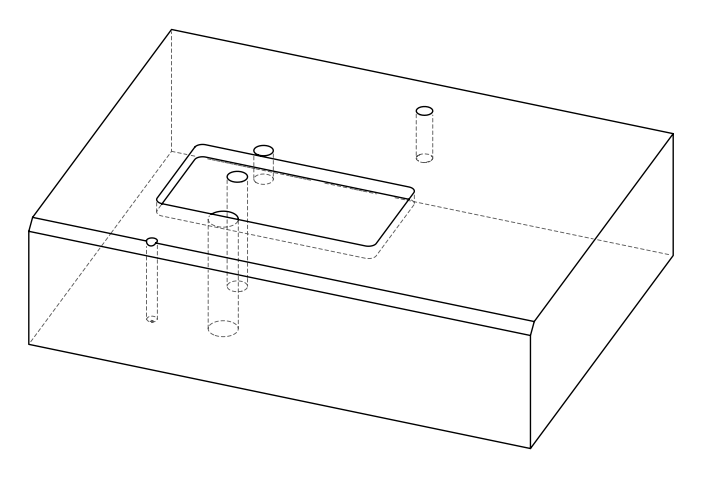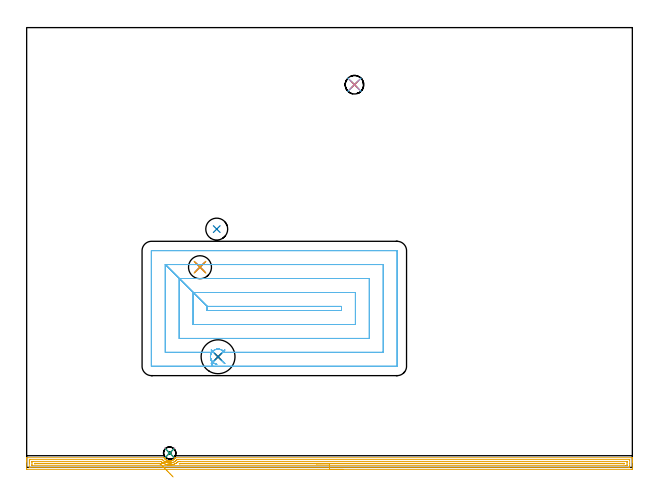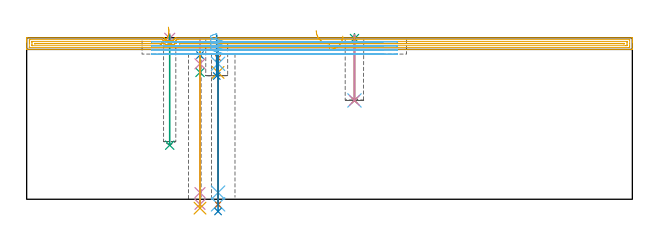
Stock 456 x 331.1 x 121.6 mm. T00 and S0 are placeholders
(PLAN: 18 operations, 14 tool changes, 34.9 min)
(1 SPOT_DRILL | STEP1HOLE | NXT0321_9005460120000 | 0.05 min | 1566 mm3)
(2 SPOT_DRILL_1 | STEP1HOLE_1 | NXT0321_9005460120000 | 0.03 min | 1313 mm3)
(3 SPOT_DRILL_2 | STEP1POCKET | NXT0321_9005460120000 | 0.03 min | 2 mm3)
(4 SPOT_DRILL_3 | STEP1POCKET_2 | NXT0321_9005460120000 | 0.03 min | 1 mm3)
(5 DRILL_BLIND_HOLE_INTO_CENTER | STEP1HOLE | UGT0301_487 | 0.07 min | 662 mm3)
(6 GUN_DRILL_THROUGH_HOLE | STEP1HOLE | UGT0307_007 | 0.6 min | 7726 mm3)
(7 DRILL_TO_ENLARGE_THROUGH_HOLE | STEP1HOLE | NXT0301_104 | 0.47 min | 8704 mm3)
(8 DRILL_TO_ENLARGE_THROUGH_HOLE_1 | STEP1HOLE | UGT0301_386 | 0.49 min | 43367 mm3)
(9 DRILL_BLIND_HOLE_INTO_CENTER_1 | STEP1HOLE_1 | UGT0301_487 | 0.07 min | 814 mm3)
(10 GUN_DRILL_THROUGH_HOLE_1 | STEP1HOLE_1 | UGT0307_007 | 0.61 min | 7759 mm3)
(11 DRILL_TO_ENLARGE_THROUGH_HOLE_2 | STEP1HOLE_1 | UGT0301_244 | 0.48 min | 18636 mm3)
(12 DRILL_BLIND_HOLE_INTO_CENTER_2 | STEP1POCKET | UGT0301_480 | 0.2 min | 2561 mm3)
(13 DRILL_TO_ENLARGE_BLIND_HOLE | STEP1POCKET | UGT0301_374 | 0.2 min | 3679 mm3)
(14 INDEXABLE_INSERT_DRILL_BLIND_HOLE_FROM_SOLID | STEP1POCKET_1 | NXT0302_004 | 0.12 min | 6102 mm3)
(15 DRILL_BLIND_HOLE_INTO_CENTER_3 | STEP1POCKET_2 | UGT0301_487 | 0.33 min | 5219 mm3)
(16 BORE_BLIND_HOLE | STEP1POCKET | UGT0332_064 | 0.2 min | 1000 mm3)
(17 AREA_MILL | FG_CHAMFER_SURFACE | UGT0205_001 | 14.82 min | 17633 mm3)
(18 MILL_RECTANGULAR_POCKET | POCKET_RECTANGULAR_STRAIGHT | UGT0201_103 | Follow Part, ap 3.5, ae 75% | 16.17 min | 237935 mm3)
(TOOL NXT0321_9005460120000 | NC Spot Drill, 142deg, 12mm, Carbide, Uncoated | D12 PA142 FL30 Z2)
(TOOL UGT0301_487 | Carbide Drill 9.2 mm | D9.2 PA118 FL81 Z2)
(TOOL UGT0307_007 | Gun Drill 10 mm | D10 PA130 FL24 Z1)
(TOOL NXT0301_104 | Carbide Drill 14mm [860.1-1400-112A1-MM 2214] | D14 PA140 FL123 Z2)
(TOOL UGT0301_386 | Twist Drill 25.5 mm | D25.5 PA118 FL165 Z2)
(TOOL UGT0301_244 | Twist Drill 17.3 mm | D17.3 PA118 FL130 Z2)
(TOOL UGT0301_480 | Carbide Drill 8.5 mm | D8.5 PA118 FL75 Z2)
(TOOL UGT0301_374 | Twist Drill Flat Bottom 13 mm | D13 PA180 FL101 Z2)
(TOOL NXT0302_004 | Index. Insert Drill 16.5mm [880-D1650L20-05] | D16.5 PA176 FL83 Z2)
(TOOL UGT0332_064 | 14 mm Boring Bar Slip Fit | D14)
(TOOL UGT0205_001 | Chamfer Mill 20 x 3 x 45 deg. | D20 FL50 Z2)
(TOOL UGT0201_103 | End Mill 14 mm | D14 FL19 Z2)
(OP 1 SPOT_DRILL)
G17 G21 G94 G90
T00 M6
G54
G17 G0 G90 X144.1 Y83.3 S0 M3
G43 Z131.6 H0
G94 G81 G98 Z106.3 F250. R112.3
G80
M5
M2
(OP 2 SPOT_DRILL_1)
G17 G21 G94 G90
T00 M6
G54
G17 G0 G90 X130.5 Y150.7 S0 M3
G43 Z131.6 H0
G94 G81 G98 Z108.555 F250. R112.3
G80
M5
M2
(OP 3 SPOT_DRILL_2)
G17 G21 G94 G90
T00 M6
G54
G17 G0 G90 X246.8 Y288.1 S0 M3
G43 Z131.6 H0
G94 G81 G98 Z120.989 F250. R124.6
G80
M5
M2
(OP 4 SPOT_DRILL_3)
G17 G21 G94 G90
T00 M6
G54
G17 G0 G90 X107.7 Y10.8 S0 M3
G43 Z131.6 H0
G94 G81 G98 Z121.204 F250. R124.6
G80
M5
M2
(OP 5 DRILL_BLIND_HOLE_INTO_CENTER)
G17 G21 G94 G90
T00 M6
G54
G17 G0 G90 X144.1 Y83.3 S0 M3
G43 Z131.6 H0
G94 G81 G98 Z95.5 F250. R111.3
G80
M5
M2
(OP 6 GUN_DRILL_THROUGH_HOLE)
G17 G21 G94 G90
T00 M6
G54
G17 G0 G90 X144.1 Y83.3 M8
G43 Z131.6 H0
Z119.18
S716 M3
G94 G1 Z101.968 F125. M26
G4 X.084
Z5. F250.
G4 X.084
Z-3.832 F125.
G4 X.084
M5
M9
G0 Z119.18
Z131.6
M2
(OP 7 DRILL_TO_ENLARGE_THROUGH_HOLE)
G17 G21 G94 G90
T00 M6
G54
G17 G0 G90 X144.1 Y83.3 S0 M3
G43 Z131.6 H1
G94 G73 G98 Z-4.048 F250. Q12.594 R111.3
G80
M5
M2
(OP 8 DRILL_TO_ENLARGE_THROUGH_HOLE_1)
G17 G21 G94 G90
T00 M6
G54
G17 G0 G90 X144.1 Y83.3 S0 M3
G43 Z131.6 H0
G94 G73 G98 Z-9.161 F250. Q23.692 R111.3
G80
M5
M2
(OP 9 DRILL_BLIND_HOLE_INTO_CENTER_1)
G17 G21 G94 G90
T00 M6
G54
G17 G0 G90 X130.5 Y150.7 S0 M3
G43 Z131.6 H0
G94 G81 G98 Z95.5 F250. R111.3
G80
M5
M2
(OP 10 GUN_DRILL_THROUGH_HOLE_1)
G17 G21 G94 G90
T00 M6
G54
G17 G0 G90 X130.5 Y150.7 M8
G43 Z131.6 H0
Z120.329
S716 M3
G94 G1 Z101.968 F125. M26
G4 X.084
Z5. F250.
G4 X.084
Z-3.832 F125.
G4 X.084
M5
M9
G0 Z120.329
Z131.6
M2
(OP 11 DRILL_TO_ENLARGE_THROUGH_HOLE_2)
G17 G21 G94 G90
T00 M6
G54
G17 G0 G90 X130.5 Y150.7 S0 M3
G43 Z131.6 H0
G94 G73 G98 Z-6.697 F250. Q16.571 R111.3
G80
M5
M2
(OP 12 DRILL_BLIND_HOLE_INTO_CENTER_2)
G17 G21 G94 G90
T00 M6
G54
G17 G0 G90 X246.8 Y288.1 S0 M3
G43 Z131.6 H0
G94 G81 G98 Z74.4 F250. R123.6
G80
M5
M2
(OP 13 DRILL_TO_ENLARGE_BLIND_HOLE)
G17 G21 G94 G90
T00 M6
G54
G17 G0 G90 X246.8 Y288.1 S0 M3
G43 Z131.6 H0
G94 G73 G98 Z74.4 F250. Q11.8 R123.6
G80
M5
M2
(OP 14 INDEXABLE_INSERT_DRILL_BLIND_HOLE_FROM_SOLID)
G17 G21 G94 G90
T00 M6
G54
G17 G0 G90 X143.1 Y179.4 S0 M3
G43 Z131.6 H1
G94 G81 G98 Z92.8 F250. R123.6
G80
M5
M2
(OP 15 DRILL_BLIND_HOLE_INTO_CENTER_3)
G17 G21 G94 G90
T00 M6
G54
G17 G0 G90 X107.7 Y10.8 S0 M3
G43 Z131.6 H0
G94 G81 G98 Z40.7 F250. R123.6
G80
M5
M2
(OP 16 BORE_BLIND_HOLE)
G17 G21 G94 G90
T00 M6
G54
G17 G0 G90 X246.8 Y288.1 S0 M3
G43 Z131.6 H0
G94 G85 G98 Z74.4 F250. R123.6
G80
M5
M2
(OP 17 AREA_MILL)
G17 G21 G94 G90
T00 M6
G54
G17 G0 G90 X238. Y-1.5 S1061 M3
G43 Z131.6 H0
Z122.8
G94 G1 X237.962 Z121.928 F250.
X237.848 Z121.063
X237.659 Z120.212
X237.397 Z119.38
X237.063 Z118.574
X236.66 Z117.8
X236.192 Z117.064
X235.66 Z116.372
X235.071 Z115.729
X234.428 Z115.14
X233.736 Z114.608
X233. Z114.14
X232.226 Z113.737
X231.42 Z113.403
X230.588 Z113.141
X229.736 Z112.952
X228.872 Z112.838
X228. Z112.8
X0.619
X0.18 Y-1.495 Z112.803
X0.01 Y-1.492 Z112.806
X0. Y-1.062 Z113.235
Y4.221 Z118.515
Y4.761 Z119.058
Y5.101 Z119.397
Y5.642 Z119.938
Y5.982 Z120.277
Y6.662 Z120.962
Y6.962 Z121.261
X0.006 Y7.301 Z121.592
X0.009 Y7.305 Z121.595
X0.169 Y7.3 Z121.6
X103.365
X103.55 Y7.297 Z121.589
X103.623 Y7.18 Z121.476
X103.741 Y6.975 Z121.274
X103.819 Y6.855 Z121.155
X103.993 Y6.589 Z120.886
X104.122 Y6.422 Z120.717
X104.146 Y6.39 Z120.686
X104.258 Y6.257 Z120.556
X104.31 Y6.197 Z120.496
X104.443 Y6.065 Z120.365
X104.562 Y5.948 Z120.248
X104.828 Y5.713 Z120.012
X105.012 Y5.574 Z119.873
X105.152 Y5.479 Z119.777
X105.203 Y5.444 Z119.742
X105.641 Y5.198 Z119.497
X106.096 Y5.003 Z119.298
X106.594 Y4.838 Z119.137
X106.686 Y4.817 Z119.117
X106.79 Y4.795 Z119.094
X106.989 Y4.764 Z119.059
X107.206 Y4.742 Z119.036
X107.435 Y4.72 Z119.011
X107.527 Y4.721 Z119.008
X107.566 Y4.719 Z119.01
X107.618 Y4.72 Z119.007
X107.655 Y4.719
X107.709 Z119.004
X107.802 Y4.717 Z119.008
X107.832 Y4.718 Z119.007
X107.882 Y4.717 Z119.008
X108.234 Y4.746 Z119.042
X108.331 Y4.753 Z119.052
X108.775 Y4.831 Z119.13
X108.808 Y4.838 Z119.137
X109.243 Y4.978 Z119.278
X109.619 Y5.131 Z119.428
X109.668 Y5.151 Z119.449
X109.776 Y5.204 Z119.504
X109.901 Y5.268 Z119.567
X110.127 Y5.404 Z119.703
X110.562 Y5.701 Z120.001
X110.575 Y5.713 Z120.012
X110.86 Y5.982 Z120.28
X111.016 Y6.129 Z120.428
X111.222 Y6.353 Z120.65
X111.277 Y6.422 Z120.718
X111.411 Y6.588 Z120.887
X111.455 Y6.647 Z120.947
X111.603 Y6.878 Z121.178
X111.615 Y6.896 Z121.195
X111.757 Y7.144 Z121.438
X111.767 Y7.161 Z121.454
X111.853 Y7.307 Z121.593
X112.293 Y7.3 Z121.6
X455.831
X455.991 Y7.305 Z121.595
X455.994 Y7.301 Z121.591
X456. Y6.962 Z121.261
Y6.662 Z120.962
Y5.982 Z120.277
Y4.761 Z119.058
Y4.221 Z118.515
Y3.61 Z117.906
Y-0.792 Z113.505
X455.996 Y-1.062 Z113.235
X455.99 Y-1.492 Z112.806
X455.82 Y-1.495 Z112.803
X455.381 Y-1.5 Z112.8
X228.
Y-0.086 Z114.214
X2.308 Y-0.085 Z114.215
X2.036 Y-0.08 Z114.22
X2.01 Y-0.079 Z114.221
X2.006 Y-0.058 Z114.242
X2.002 Y-0.025 Z114.275
X2.001 Y0.007 Z114.307
X2. Y0.219 Z114.519
Y3.34 Z117.64
Y4.621 Z118.921
X2.002 Y5.101 Z119.401
X2.005 Y5.496 Z119.796
X2.018 Y5.879 Z120.179
X2.406 Y5.884 Z120.184
X2.504 Y5.885 Z120.185
X102.074
X102.173 Y5.884 Z120.184
X102.222 Y5.881 Z120.181
X102.242 Y5.879 Z120.179
X102.272 Y5.85 Z120.15
X102.472 Y5.621 Z119.921
X102.724 Y5.346 Z119.646
X102.973 Y5.101 Z119.401
X103.365 Y4.759 Z119.059
X103.678 Y4.528 Z118.828
X103.879 Y4.393 Z118.693
X104.168 Y4.221 Z118.521
X104.258 Y4.169 Z118.469
X104.375 Y4.105 Z118.405
X105.152 Y3.761 Z118.061
X105.334 Y3.699 Z117.999
X105.963 Y3.502 Z117.802
X106.045 Y3.481 Z117.781
X106.11 Y3.469 Z117.769
X106.913 Y3.34 Z117.64
X106.942 Y3.337 Z117.637
X107.406 Y3.309 Z117.609
X107.832 Y3.301 Z117.601
X107.871 Y3.302 Z117.602
X108.475 Y3.34 Z117.64
X108.702 Y3.364 Z117.664
X108.726 Y3.367 Z117.667
X108.74 Y3.369 Z117.669
X109.17 Y3.45 Z117.75
X109.525 Y3.525 Z117.825
X109.619 Y3.553 Z117.853
X110.129 Y3.718 Z118.018
X110.513 Y3.87 Z118.17
X110.763 Y3.974 Z118.274
X111.238 Y4.221 Z118.521
X111.344 Y4.282 Z118.582
X111.406 Y4.32 Z118.62
X111.873 Y4.641 Z118.941
X112.026 Y4.749 Z119.049
X112.299 Y4.984 Z119.284
X112.361 Y5.041 Z119.341
X112.423 Y5.101 Z119.401
X112.804 Y5.485 Z119.785
X113.193 Y5.879 Z120.179
X113.295 Y5.881 Z120.181
X114.086 Y5.885 Z120.185
X114.184 Y5.886 Z120.186
X453.692 Y5.885 Z120.185
X453.964 Y5.88 Z120.18
X453.99 Y5.879 Z120.179
X453.994 Y5.858 Z120.158
X453.998 Y5.825 Z120.125
X453.999 Y5.793 Z120.093
X454. Y5.581 Z119.881
Y2.94 Z117.24
Y1.179 Z115.479
X453.998 Y0.699 Z114.999
X453.995 Y0.304 Z114.604
X453.982 Y-0.079 Z114.221
X453.594 Y-0.084 Z114.216
X453.496 Y-0.085 Z114.215
X228. Y-0.086 Z114.214
Y1.328 Z115.628
X4.447 Y1.329 Z115.629
X4.193 Y1.33 Z115.63
X4.108 Y1.332 Z115.632
X4.042 Y1.335 Z115.635
X4.01 Y1.34 Z115.64
X4.008 Y1.389 Z115.689
X4.003 Y1.579 Z115.879
X4. Y1.769 Z116.069
Y2.46 Z116.76
Y3.53 Z117.83
X4.003 Y4.221 Z118.521
X4.005 Y4.406 Z118.706
X4.012 Y4.464 Z118.764
X4.066 Y4.467 Z118.767
X4.193 Y4.469 Z118.769
X4.832 Y4.471 Z118.771
X5.087
X100.685
X100.939 Y4.47 Z118.77
X101.108 Y4.466 Z118.766
X101.133 Y4.464 Z118.764
X101.145 Y4.457 Z118.757
X101.169 Y4.438 Z118.738
X101.216 Y4.395 Z118.695
X101.404 Y4.221 Z118.521
X101.578 Y4.064 Z118.364
X101.729 Y3.938 Z118.238
X101.929 Y3.774 Z118.074
X102.35 Y3.46 Z117.76
X102.472 Y3.379 Z117.679
X102.535 Y3.34 Z117.64
X103.063 Y3.043 Z117.343
X103.365 Y2.889 Z117.189
X104.21 Y2.507 Z116.807
X104.258 Y2.489 Z116.789
X104.345 Y2.46 Z116.76
X105.152 Y2.211 Z116.511
X105.492 Y2.125 Z116.425
X106.045 Y2.033 Z116.333
X106.557 Y1.955 Z116.255
X106.939 Y1.922 Z116.222
X107.227 Y1.9 Z116.2
X107.513 Y1.894 Z116.194
X107.832 Y1.891 Z116.191
X108.38 Y1.92 Z116.22
X108.726 Y1.944 Z116.244
X109.194 Y1.998 Z116.298
X109.619 Y2.072 Z116.372
X109.946 Y2.138 Z116.438
X110.201 Y2.194 Z116.494
X110.513 Y2.284 Z116.584
X110.648 Y2.326 Z116.626
X111.051 Y2.46 Z116.76
X111.306 Y2.558 Z116.858
X111.406 Y2.599 Z116.899
X111.929 Y2.825 Z117.125
X112.299 Y3.019 Z117.319
X112.51 Y3.133 Z117.433
X112.846 Y3.34 Z117.64
X113.054 Y3.477 Z117.777
X113.193 Y3.573 Z117.873
X113.57 Y3.849 Z118.149
X113.989 Y4.221 Z118.521
X114.04 Y4.267 Z118.567
X114.086 Y4.311 Z118.611
X114.251 Y4.464 Z118.764
X114.406 Y4.467 Z118.767
X114.727 Y4.47 Z118.77
X114.98 Y4.471 Z118.771
X115.619
X451.553
X451.807 Y4.47 Z118.77
X451.892 Y4.468 Z118.768
X451.958 Y4.465 Z118.765
X451.99 Y4.46 Z118.76
X451.992 Y4.411 Z118.711
X451.997 Y4.221 Z118.521
X452. Y4.031 Z118.331
Y3.34 Z117.64
Y2.27 Z116.57
X451.997 Y1.579 Z115.879
X451.995 Y1.394 Z115.694
X451.988 Y1.335 Z115.635
X451.934 Y1.333 Z115.633
X451.807 Y1.331 Z115.631
X451.168 Y1.329 Z115.629
X450.914 Y1.328 Z115.628
X228.
Y2.743 Z117.043
X115.586
X115.106 Y2.745 Z117.045
X114.98 Y2.747 Z117.047
X114.902 Y2.75 Z117.05
X114.938 Y2.799 Z117.099
X114.948 Y2.809 Z117.109
X114.98 Y2.835 Z117.135
X115.273 Y3.051 Z117.351
X115.586 Y3.054 Z117.354
X115.873 Y3.056 Z117.356
X121.645 Y3.057 Z117.357
X449.414
X449.733 Y3.055 Z117.355
X449.892 Y3.053 Z117.353
X449.989 Y3.05 Z117.35
X449.992 Y3.005 Z117.305
X449.995 Y2.9 Z117.2
X449.993 Y2.795 Z117.095
X449.989 Y2.75 Z117.05
X449.892 Y2.747 Z117.047
X449.731 Y2.744 Z117.044
X449.414 Y2.743 Z117.043
X449.127
X228.
X227.128 Z117.081
X226.264 Z117.195
X225.412 Z117.383
X224.58 Z117.646
X223.774 Z117.98
X223. Z118.382
X222.264 Z118.851
X221.572 Z119.382
X220.929 Z119.972
X220.34 Z120.615
X219.808 Z121.307
X219.34 Z122.043
X218.937 Z122.816
X218.603 Z123.622
X218.341 Z124.454
X218.152 Z125.306
X218.038 Z126.171
X218. Z127.043
G0 Z131.6
X106.658 Y4.819
Z129.618
G1 X106.875 Y4.892 Z128.777
X107.022 Y4.942 Z127.918
X107.098 Y4.967 Z127.049
X107.101 Y4.969 Z126.177
X107.033 Y4.945 Z125.308
X106.893 Y4.898 Z124.448
X106.682 Y4.827 Z123.604
X106.403 Y4.733 Z122.783
X106.057 Y4.616 Z121.991
X105.646 Y4.477 Z121.234
X105.175 Y4.318 Z120.517
X104.647 Y4.14 Z119.846
X104.065 Y3.943 Z119.227
X103.434 Y3.73 Z118.663
X102.759 Y3.502 Z118.16
X102.045 Y3.261 Z117.72
X101.297 Y3.008 Z117.348
X100.522 Y2.746 Z117.046
X100.52
X100.493 Y2.744 Z117.044
X100.451 Y2.743 Z117.043
X100.398
X6.586
X6.267 Y2.745 Z117.045
X6.108 Y2.747 Z117.047
X6.011 Y2.75 Z117.05
X6.008 Y2.795 Z117.095
X6.005 Y2.9 Z117.2
X6.008 Y3.005 Z117.305
X6.011 Y3.05 Z117.35
X6.108 Y3.053 Z117.353
X6.269 Y3.056 Z117.356
X6.554 Y3.057 Z117.357
X6.873
X99.504
X99.791 Y3.055 Z117.355
X100.086 Y3.05 Z117.35
X100.156 Y3.045 Z117.345
X100.236 Y2.985 Z117.285
X100.285 Y2.946 Z117.246
X100.342 Y2.9 Z117.2
X100.509 Y2.759 Z117.059
X100.522 Y2.746 Z117.046
X101.034 Y2.224 Z116.571
X101.574 Y1.675 Z116.161
X102.136 Y1.102 Z115.82
X102.717 Y0.51 Z115.55
X103.312 Y-0.097 Z115.354
X103.918 Y-0.714 Z115.232
X104.528 Y-1.335 Z115.186
X105.138 Y-1.958 Z115.217
X105.745 Y-2.576 Z115.323
X106.343 Y-3.185 Z115.504
X106.927 Y-3.78 Z115.759
X107.494 Y-4.358 Z116.085
X108.038 Y-4.912 Z116.481
X108.557 Y-5.441 Z116.943
X109.045 Y-5.938 Z117.468
X109.499 Y-6.401 Z118.052
X109.916 Y-6.825 Z118.689
X110.292 Y-7.209 Z119.377
G0 Z131.6
M5
M2
(OP 18 MILL_RECTANGULAR_POCKET)
G17 G21 G94 G90
T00 M6
G54
G17 G0 G90 X143.212 Y77.632 S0 M3
G43 Z131.6 H0
Z124.6
G94 G1 X142.792 Y77.695 Z124.486 F250.
X142.466 Y77.791 Z124.395
X142.14 Y77.889 Z124.304
X141.351 Y78.247 Z124.072
X140.624 Y78.719 Z123.839
X139.975 Y79.295 Z123.607
X139.42 Y79.961 Z123.374
X138.971 Y80.703 Z123.142
X138.638 Y81.503 Z122.91
X138.428 Y82.345 Z122.677
X138.346 Y83.208 Z122.445
X138.36 Y83.548 Z122.354
X138.375 Y83.886 Z122.263
X138.462 Y84.454 Z122.109
X138.549 Y84.781 Z122.019
X138.637 Y85.109 Z121.928
X139.001 Y85.968 Z121.678
X139.5 Y86.757 Z121.427
X140.12 Y87.455 Z121.177
X140.379 Y87.674 Z121.087
X140.637 Y87.894 Z120.996
X141.403 Y88.382 Z120.752
X142.236 Y88.744 Z120.509
X143.115 Y88.969 Z120.266
X144.02 Y89.054 Z120.022
X144.926 Y88.995 Z119.779
X145.812 Y88.794 Z119.536
X146.129 Y88.675 Z119.445
X146.446 Y88.555 Z119.354
X147.163 Y88.172 Z119.136
X147.82 Y87.691 Z118.918
X148.401 Y87.122 Z118.7
X148.611 Y86.856 Z118.609
X148.794 Y86.6 Z118.525
X268.5 F500.
Y152.7
X104.4
X135.9 Y121.2
Y118.1
X237.
Y121.2
X135.9
X125.4 Y131.7
Y107.6
X247.5
Y131.7
X125.4
X114.9 Y142.2
Y97.1
X258.
Y142.2
X114.9
X104.4 Y152.7
Y86.6
X139.399
G3 X138.549 Y84.781 R5.738
X138.36 Y83.548 R5.739
X139.399 Y80.009 R5.772
G1 Y76.1
X278.9
X278.955 Y76.105
X278.995 Y76.145
X279. Y76.2
Y163.1
X278.995 Y163.155
X278.955 Y163.195
X278.9 Y163.2
X94.
X93.945 Y163.195
X93.905 Y163.155
X93.9 Y163.1
Y76.2
X93.905 Y76.145
X93.945 Y76.105
X94. Y76.1
X139.399
X140.399
G0 X143.21 Y77.618 Z121.525
G1 X142.647 Y77.737 Z121.371 F250.
X142.466 Y77.791 Z121.32
X142.14 Y77.889 Z121.229
X141.351 Y78.247 Z120.997
X140.624 Y78.719 Z120.764
X139.975 Y79.295 Z120.532
X139.42 Y79.961 Z120.3
X138.971 Y80.703 Z120.067
X138.638 Y81.503 Z119.835
X138.428 Y82.345 Z119.602
X138.346 Y83.208 Z119.37
X138.36 Y83.548 Z119.279
X138.375 Y83.886 Z119.188
X138.536 Y84.769 Z118.948
X138.832 Y85.616 Z118.707
X139.257 Y86.407 Z118.467
X139.456 Y86.681 Z118.376
X139.656 Y86.955 Z118.285
X140.12 Y87.455 Z118.102
X140.379 Y87.674 Z118.012
X140.637 Y87.894 Z117.921
X141.389 Y88.374 Z117.682
X142.206 Y88.733 Z117.443
X143.068 Y88.961 Z117.203
X143.956 Y89.053 Z116.964
X144.847 Y89.006 Z116.725
X145.18 Y88.942 Z116.634
X145.513 Y88.879 Z116.544
X146.327 Y88.606 Z116.314
X147.091 Y88.216 Z116.084
X147.789 Y87.717 Z115.854
X148.404 Y87.119 Z115.624
X148.614 Y86.853 Z115.533
X148.794 Y86.6 Z115.45
X268.5 F500.
Y152.7
X104.4
X135.9 Y121.2
Y118.1
X237.
Y121.2
X135.9
X125.4 Y131.7
Y107.6
X247.5
Y131.7
X125.4
X114.9 Y142.2
Y97.1
X258.
Y142.2
X114.9
X104.4 Y152.7
Y86.6
X139.399
G3 X138.36 Y83.548 R5.741
X139.399 Y80.009 R5.772
G1 Y76.1
X278.9
X278.955 Y76.105
X278.995 Y76.145
X279. Y76.2
Y163.1
X278.995 Y163.155
X278.955 Y163.195
X278.9 Y163.2
X94.
X93.945 Y163.195
X93.905 Y163.155
X93.9 Y163.1
Y76.2
X93.905 Y76.145
X93.945 Y76.105
X94. Y76.1
X139.399
X140.399
G0 X143.21 Y77.618 Z118.45
G1 X142.647 Y77.737 Z118.296 F250.
X142.466 Y77.791 Z118.245
X142.14 Y77.889 Z118.154
X141.351 Y78.247 Z117.922
X140.624 Y78.719 Z117.689
X139.975 Y79.295 Z117.457
X139.42 Y79.961 Z117.225
X138.971 Y80.703 Z116.992
X138.638 Y81.503 Z116.76
X138.428 Y82.345 Z116.528
X138.346 Y83.208 Z116.295
X138.36 Y83.548 Z116.204
X138.375 Y83.886 Z116.113
X138.514 Y84.684 Z115.896
X138.763 Y85.454 Z115.68
X139.119 Y86.181 Z115.463
X139.573 Y86.851 Z115.246
X140.116 Y87.451 Z115.029
X140.375 Y87.671 Z114.938
X140.632 Y87.891 Z114.847
X141.402 Y88.382 Z114.603
X142.239 Y88.745 Z114.358
X143.123 Y88.971 Z114.114
X144.032 Y89.054 Z113.869
X144.371 Y89.038 Z113.778
X144.71 Y89.022 Z113.687
X145.545 Y88.87 Z113.46
X146.35 Y88.597 Z113.232
X147.105 Y88.208 Z113.004
X147.795 Y87.712 Z112.777
X148.404 Y87.119 Z112.549
X148.614 Y86.853 Z112.458
X148.794 Y86.6 Z112.375
X268.5 F500.
Y152.7
X104.4
X135.9 Y121.2
Y118.1
X237.
Y121.2
X135.9
X125.4 Y131.7
Y107.6
X247.5
Y131.7
X125.4
X114.9 Y142.2
Y97.1
X258.
Y142.2
X114.9
X104.4 Y152.7
Y86.6
X139.399
G3 X138.36 Y83.548 R5.741
X139.399 Y80.009 R5.772
G1 Y76.1
X278.9
X278.955 Y76.105
X278.995 Y76.145
X279. Y76.2
Y163.1
X278.995 Y163.155
X278.955 Y163.195
X278.9 Y163.2
X94.
X93.945 Y163.195
X93.905 Y163.155
X93.9 Y163.1
Y76.2
X93.905 Y76.145
X93.945 Y76.105
X94. Y76.1
X139.399
X140.399
G0 X143.213 Y77.631 Z115.375
G1 X142.792 Y77.695 Z115.261 F250.
X142.466 Y77.791 Z115.17
X142.14 Y77.889 Z115.079
X141.351 Y78.247 Z114.846
X140.624 Y78.719 Z114.614
X139.975 Y79.295 Z114.382
X139.42 Y79.961 Z114.149
X138.971 Y80.703 Z113.917
X138.638 Y81.503 Z113.685
X138.428 Y82.345 Z113.452
X138.346 Y83.208 Z113.22
X138.36 Y83.548 Z113.129
X138.375 Y83.886 Z113.038
X138.514 Y84.684 Z112.821
X138.763 Y85.454 Z112.604
X139.119 Y86.181 Z112.387
X139.573 Y86.851 Z112.17
X140.116 Y87.451 Z111.953
X140.375 Y87.671 Z111.863
X140.632 Y87.891 Z111.772
X141.437 Y88.4 Z111.517
X142.315 Y88.77 Z111.261
X143.241 Y88.99 Z111.006
X144.191 Y89.054 Z110.751
X145.139 Y88.96 Z110.496
X146.058 Y88.711 Z110.241
X146.924 Y88.314 Z109.985
X147.712 Y87.78 Z109.73
X148.401 Y87.122 Z109.475
X148.611 Y86.856 Z109.384
X148.794 Y86.6 Z109.3
X268.5 F500.
Y152.7
X104.4
X135.9 Y121.2
Y118.1
X237.
Y121.2
X135.9
X125.4 Y131.7
Y107.6
X247.5
Y131.7
X125.4
X114.9 Y142.2
Y97.1
X258.
Y142.2
X114.9
X104.4 Y152.7
Y86.6
X139.398
G3 X138.36 Y83.548 R5.739
X139.398 Y80.009 R5.772
G1 Y76.1
X278.9
X278.955 Y76.105
X278.995 Y76.145
X279. Y76.2
Y163.1
X278.995 Y163.155
X278.955 Y163.195
X278.9 Y163.2
X94.
X93.945 Y163.195
X93.905 Y163.155
X93.9 Y163.1
Y76.2
X93.905 Y76.145
X93.945 Y76.105
X94. Y76.1
X139.398
X140.398
G0 Z131.6
M5
M2
